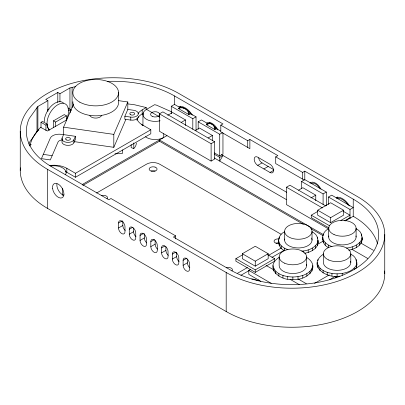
<?xml version="1.0" encoding="UTF-8"?>
<svg xmlns="http://www.w3.org/2000/svg" width="405" height="405" viewBox="0 0 405 405"><rect width="100%" height="100%" fill="white"/><g stroke="black" fill="none" stroke-linecap="round" stroke-linejoin="round"><path stroke-width="0.61" d="M207.623 123.849C211.182 122.199 215.187 125.818 214.782 129.524L216.442 128.618L220.786 131.129M28.917 144.2L29.297 142.535L37.883 130.572L38.92 129.975M278.534 240.049L279.207 243.005L281.181 245.759L284.33 248.128L284.33 250.614C276.625 247.207 276.625 235.371 284.33 231.964M306.868 257.504C321.884 267.654 305.709 281.055 292.871 279.501C280.037 281.055 263.858 267.654 278.873 257.504M278.534 242.534L278.802 241.35M304.641 253.287C309.633 252.34 314.862 250.108 317.449 245.491C318.477 240.079 318.062 234.682 312.326 231.964M311.992 271.031L311.992 268.545L312.665 265.589M317.449 245.491L318.122 242.534L318.122 240.049M322.603 236.991L323.281 239.947L325.255 242.706L328.404 245.071L328.404 247.561C320.699 244.154 320.699 232.318 328.404 228.911M339.932 276.124C326.86 279.085 306.858 265.857 323.089 254.345M322.603 239.476L323.008 237.705M348.715 250.234C353.702 249.288 358.931 247.055 361.518 242.438C362.546 237.021 362.136 231.63 356.395 228.911M355.55 268.788L356.208 267.867C357.235 262.455 356.825 257.059 351.084 254.345M361.518 242.438L362.197 239.476L362.197 236.991M356.344 267.28L356.881 264.91L356.881 262.425M63.58 134.617L75.401 136.318L75.401 139.305L73.923 142.717A6.09 3.518 0 0 1 66.541 145.279A6.09 3.518 0 0 1 62.107 141.016L62.107 138.029L63.58 134.617L63.58 127.16L73.578 104.004M73.923 142.717L73.923 139.73L75.401 136.318M74.12 141.608L113.81 147.319L113.81 134.389L127.808 101.974L118.508 100.637M138.338 116.62A6.09 3.518 0 0 1 130.774 120.093L124.861 119.242L124.861 116.26L127.808 109.436L127.808 101.974M113.81 147.319L125.808 119.536M47.886 111.405L47.886 100.678L37.883 106.454L29.297 118.417A86.791 50.109 0 0 0 51.764 166.819L108.829 199.766L110.98 198.521L175.583 235.821L175.583 238.869M301.74 251.216C307.694 250.66 314.3 248.468 317.449 243.005M273.076 265.589C274.438 274.474 285.292 276.817 292.871 277.015C299.887 276.792 308.159 275.071 311.992 268.545M346.386 248.118C352.142 247.44 358.491 245.263 361.518 239.947M317.292 262.425C318.654 271.309 329.508 273.653 337.087 273.851C344.103 273.628 352.375 271.912 356.208 265.381M75.679 86.569L69.949 87.941L59.945 93.717L57.793 92.472L45.735 99.433L47.886 100.678M47.456 109.957L49.071 109.026M40.996 127.6L40.996 122.31L42.5 121.439L47.456 124.3A16.139 9.32 -60 0 0 48.985 130.005M40.996 122.31L45.947 125.17L47.456 124.3M53.485 127.534L53.485 120.817L64.253 114.6L66.405 115.845L66.405 120.26M70.181 112.899A16.139 9.32 -60 0 0 70.283 111.122L71.285 110.54M53.485 120.817L55.637 122.062L66.405 115.845M66.835 119.824L47.456 131.012L40.606 127.352A83.749 48.352 0 0 0 29.909 146.119M29.605 145.294L31.231 144.357M138.065 113.557A18.271 10.55 0 0 1 142.206 109.876L146.23 107.553L146.23 109.826M160.081 120.776A12.18 7.032 0 0 1 145.086 118.336A12.18 7.032 0 0 1 146.514 109.38L154.629 104.692L156.532 105.148L171.695 111.866M143.714 112.985L142.206 113.856A18.271 10.55 0 0 0 136.951 120.214M171.274 113.729L171.274 106.272L174.504 104.409L179.952 107.553L178.337 108.484L188.978 114.625L190.593 113.694L196.04 116.837L196.04 130.516M159.433 113.856L162.876 111.866L214.559 141.704L214.559 159.109L211.111 161.099L159.433 131.26L159.433 113.856L211.111 143.694L214.559 141.704M178.337 108.484L180.427 107.462C185.029 107.35 188.679 110.98 191.17 114.478M167.721 115.283L172.565 112.489L185.49 119.946L185.49 125.545M179.131 108.211L181.567 107.467M180.827 107.897L182.766 107.689M182.432 107.882L184.007 108.125M49.759 165.498A18.271 10.55 0 0 1 66.835 168.313L75.451 173.284L150.817 129.767L150.817 133.746L75.451 177.263L66.835 172.287A18.271 10.55 0 0 0 65.311 171.502M183.926 108.17L186.538 109.583M186.457 109.633L187.449 110.778L187.783 110.585M188.978 114.625L188.244 112.175L188.983 111.75M188.821 113.805L190.117 113.056M181.182 122.437L185.49 119.946M171.274 106.272L192.81 118.705L196.04 116.837M82.24 184.533L166.971 135.614M82.878 185.404L159.433 141.208L303.264 224.248M198.192 129.271L198.192 121.814L201.422 119.946L207.937 123.707M195.18 130.516L199.483 128.031L212.407 135.488L212.407 140.459M212.681 124.583L216.123 128.112L214.782 129.524L206.322 124.644L208.256 123.571M206.322 124.644L208.96 123.434M208.094 123.935L209.719 123.439M209.228 123.722L210.519 123.586M210.296 123.717L211.349 123.874M96.593 193.008L146.64 164.111A9.138 5.275 0 0 1 159.565 164.111L281.136 234.303M214.169 126.578L214.66 126.294M214.554 127.661L215.419 127.165M220.806 125.17L247.723 140.712L249.875 139.467L249.875 148.665L220.806 131.883L220.806 125.17L222.958 123.925L174.504 95.955A86.791 50.109 0 0 0 107.482 81.385M214.787 128.881L216.123 128.112L216.756 129.119M208.099 137.973L212.407 135.488M198.192 121.814L219.728 134.247L222.421 132.693M214.341 152.893L219.728 156.001L222.958 154.138L222.958 133.002M219.728 157.368L222.958 155.505L219.728 161.099L219.728 157.368L214.285 154.229M118.518 223.013A4.566 2.638 60 0 1 121.748 221.15A4.566 2.638 60 0 1 124.978 226.744L124.978 231.716A4.566 2.638 60 0 1 121.748 233.584A4.566 2.638 60 0 1 118.518 227.985L118.518 223.013L122.285 220.836M118.518 227.985L122.826 225.499L122.826 221.15M129.286 229.23L132.516 227.367A4.566 2.638 60 0 1 135.746 232.961L135.746 237.932A4.566 2.638 60 0 1 132.516 239.795A4.566 2.638 60 0 1 129.286 234.201L129.286 229.23A4.566 2.638 60 0 1 132.516 227.367M129.286 234.201L133.589 231.716L133.589 227.985M257.737 165.387L270.008 172.474A5.027 2.901 60 0 0 273.562 170.424A5.027 2.901 60 0 0 270.008 164.268L257.737 157.186A5.027 2.901 60 0 0 254.183 159.236A5.027 2.901 60 0 0 257.737 165.387L262.04 162.901L273.805 169.695M304.246 180.058L275.714 163.585L275.714 156.872L277.87 155.631L249.875 139.467M140.049 235.447L143.284 233.584A4.566 2.638 60 0 1 146.514 239.178L146.514 244.149A4.566 2.638 60 0 1 143.284 246.012A4.566 2.638 60 0 1 140.049 240.418L140.049 235.447A4.566 2.638 60 0 1 143.284 233.584M140.049 240.418L144.357 237.932L144.357 233.584M263.873 168.931L268.181 166.445M270.008 172.474L273.78 170.297M150.817 241.663A4.566 2.638 60 0 1 154.047 239.795A4.566 2.638 60 0 1 157.277 245.395L157.277 250.366A4.566 2.638 60 0 1 154.047 252.229A4.566 2.638 60 0 1 150.817 246.635L150.817 241.663L154.589 239.487M150.817 246.635L155.125 244.149L155.125 240.418M175.583 235.821L173.431 237.062L230.496 270.008A86.791 50.109 0 0 0 353.236 270.008A86.791 50.109 0 0 0 353.236 199.144L304.788 171.168L302.631 172.414L275.714 156.872M161.585 247.88L164.815 246.012A4.566 2.638 60 0 1 168.045 251.606L168.045 256.583A4.566 2.638 60 0 1 164.815 258.446A4.566 2.638 60 0 1 161.585 252.852L161.585 247.88A4.566 2.638 60 0 1 164.815 246.012M161.585 252.852L165.893 250.366L165.893 246.635M328.916 229.114L286.482 204.616L286.482 187.206L289.929 185.217L325.833 205.948M172.353 254.097L175.583 252.229A4.566 2.638 60 0 1 178.813 257.823L178.813 262.799A4.566 2.638 60 0 1 175.583 264.662A4.566 2.638 60 0 1 172.353 259.068L172.353 254.097A4.566 2.638 60 0 1 175.583 252.229M301.558 188.325L301.558 181.491L304.788 179.623L326.319 192.056L326.319 205.735M172.353 259.068L176.661 256.583L176.661 252.229M298.541 190.193L302.849 187.707L315.768 195.164L315.768 200.758M183.121 260.314A4.566 2.638 60 0 1 186.351 258.446A4.566 2.638 60 0 1 189.581 264.04L189.581 269.016A4.566 2.638 60 0 1 186.351 270.879A4.566 2.638 60 0 1 183.121 265.285L183.121 260.314L186.887 258.137M183.121 265.285L187.424 262.799L187.424 259.068M310.924 197.964L315.768 195.164M301.558 181.491L323.089 193.919L326.319 192.056M328.475 197.027L331.705 195.164L353.236 207.598L350.006 209.461L328.475 197.027L328.475 204.49M242.337 253.722L255.256 246.26L268.181 253.722L268.181 258.694L255.256 266.156L242.337 258.694L242.337 253.722L255.256 261.179L268.181 253.722M317.707 210.21L330.627 202.748L343.546 210.21L343.546 215.182L330.627 222.639L317.707 215.182L317.707 210.21L330.627 217.667L343.546 210.21M267.639 254.654L274.641 258.694L274.641 261.179L255.256 272.373L235.877 261.179L235.877 258.694L242.337 254.963M329.012 227.924L311.248 217.667L311.248 215.182L317.707 211.451M237.654 273.188L247.445 267.538M268.662 255.287L281.171 248.062M260.835 281.323L248.797 274.362L248.797 270.383L250.411 269.452M240.914 275.284L249.075 270.57M271.927 257.383L284.437 250.158M235.877 258.694L255.256 269.882L274.641 258.694M340.858 220.467L350.006 215.182L343.01 211.142M344.625 220.776L350.006 217.667M345.161 220.963L353.236 216.3L353.236 199.144M317.1 244.625L323.089 241.167M314.528 283.404L329.24 274.914M329.548 279.708L334.935 276.6L336.55 277.531M335.775 277.354L337.957 276.099M310.984 183.521L311.622 183.247A9.138 5.275 60 0 1 319.484 187.788L319.803 188.295M179.374 107.664L180.427 107.462M336.57 198.425L337.628 198.217A13.704 7.913 60 0 1 347.318 203.811L348.371 205.234M114.995 153.789L122.325 153.601L122.325 149.87M127.808 109.436L133.721 110.287A6.09 3.518 0 0 1 138.156 114.549A6.09 3.518 0 0 1 130.774 117.111L124.861 116.26M63.58 127.16L113.81 134.389M63.575 134.652L61.358 134.333A9.138 5.275 0 0 0 50.281 138.176L41.442 158.644L50.306 159.924L58.042 142.008A4.566 2.638 0 0 1 62.395 140.008M43.284 154.381L52.149 155.657M146.23 107.553L134.809 104.824A83.749 48.352 0 0 0 128.107 103.953M155.085 171.082L154.128 170.854A3.959 2.283 0 0 0 151.126 171.082M136.323 143.071A18.883 10.9 0 0 1 133.792 148.524L131.154 147.643L131.154 144.534M211.294 123.91L212.19 124.3M328.404 245.071L331.989 246.66M284.33 248.128L287.914 249.718M286.482 187.206L322.39 207.937M146.514 109.38L159.97 117.151M221.322 154.563L286.786 192.355M143.264 114.468L142.18 113.845L142.206 109.876M214.285 157.955L286.279 199.523M360.399 242.813L373.44 250.346M311.248 215.182L329.548 225.747M150.817 129.767L142.206 124.796A18.271 10.55 0 0 1 136.951 118.437M141.699 124.75L142.768 125.368M351.925 249.333L367.755 258.476M323.499 234.687L159.433 139.963L159.433 141.208M310.924 228.668L322.952 235.614M67.827 107.963L71.295 109.963M68.298 109.978L70.283 111.122M298.126 278.969L306.337 283.708M266.08 265.437L274.256 270.16M290.056 279.283L299.325 284.634M258.506 279.941L259.6 280.574M47.456 169.305L226.187 272.494A92.882 53.627 0 0 0 357.544 272.494A92.882 53.627 0 0 0 357.544 196.658L178.813 93.464A92.882 53.627 0 0 0 47.456 93.464A92.882 53.627 0 0 0 47.456 169.305L47.456 208.342L226.187 311.536A92.882 53.627 0 0 0 329.508 322.638A92.882 53.627 0 0 0 384.639 270.986M248.797 270.383L271.234 283.358M187.449 110.778L188.244 112.175M361.923 238.297L362.197 239.476M356.613 263.726L356.881 264.91M317.717 240.757L318.122 242.534M312.397 266.89L312.665 268.075M384.75 234.576L384.75 273.613M361.518 234.034L361.518 235.897M359.544 242.706L359.544 245.192M356.395 245.071L356.395 247.561M356.208 259.468L356.208 261.331M356.106 228.288L356.106 236.991M354.228 268.14L354.228 269.381M352.299 246.888L352.299 249.374M350.791 253.722L350.791 262.425M350.006 209.461L350.006 218.786M342.21 273.466L342.21 275.329M337.087 273.851L337.087 276.342M331.963 273.466L331.963 275.952M330.627 217.667L330.627 222.639M328.698 228.288L328.698 236.991M327.189 272.322L327.189 274.808M325.255 242.706L325.255 245.192M323.382 253.722L323.382 262.425A13.704 7.913 0 0 0 337.983 270.317A13.704 7.913 0 0 0 350.674 261.392M323.281 234.034L323.281 235.275M323.281 239.947L323.281 242.438M323.089 193.919L323.089 204.49M323.089 270.505L323.089 272.99M319.945 268.14L319.945 270.626M317.966 259.468L317.966 260.709M317.966 265.381L317.966 267.867M317.449 237.087L317.449 238.332M315.47 245.759L315.47 248.245M312.326 248.128L312.326 250.614M312.032 231.341A13.704 7.913 0 0 1 291.473 238.196A13.704 7.913 0 0 1 291.473 224.492A13.704 7.913 0 0 1 312.032 231.341L312.032 240.049M310.012 271.299L310.012 273.785M308.225 249.946L308.225 252.431M306.868 273.669L306.868 276.154M306.575 256.881L306.575 265.589M304.788 171.168L304.788 179.754M303.451 251.085L303.451 252.33M302.768 275.486L302.768 277.972M302.631 172.414L302.631 179.126M297.994 276.625L297.994 279.111M292.871 277.015L292.871 279.501M287.747 276.625L287.747 279.111M284.624 231.341L284.624 240.049M282.974 275.486L282.974 277.972M281.181 245.759L281.181 248.245M279.207 237.087L279.207 238.955M279.207 243.005L279.207 245.491M279.167 256.881L279.167 265.589A13.704 7.913 0 0 0 293.767 273.481A13.704 7.913 0 0 0 306.458 264.556M278.873 273.669L278.873 276.154M275.729 271.299L275.729 273.785M273.75 268.545L273.75 271.031M255.256 261.179L255.256 266.156M255.256 269.882L255.256 272.373M247.723 140.712L247.723 147.425M226.187 272.494L226.187 311.536M219.728 134.247L219.728 156.001M211.111 143.694L211.111 161.099M192.81 118.705L192.81 129.271M174.504 95.955L174.504 104.53M163.736 133.721L163.736 137.477A12.18 7.032 0 0 1 145.461 136.789M142.945 114.352L142.945 125.621M133.792 142.93L133.792 148.524M130.774 117.111L130.774 120.093M118.533 92.456L118.533 102.399A22.842 13.188 0 0 1 95.099 115.815A22.842 13.188 0 0 1 72.91 101.716M75.451 173.284L75.451 177.263M72.08 87.429L72.08 107.836M69.949 87.941L69.949 109.583M66.835 168.313L66.835 172.287M62.527 188.401L62.527 195.286M59.945 93.717L59.945 101.918M57.793 92.472L57.793 102.571M55.637 122.062L55.637 126.476M45.947 125.17L45.947 130.461M37.883 106.454L37.883 130.572M36.997 107.684L36.997 131.802M20.25 131.387L20.25 170.424M47.39 126.39A15.228 8.794 -60 0 1 59.991 103.726A15.228 8.794 -60 0 1 66.207 120.062M49.699 130.04A15.228 8.794 -60 0 1 47.552 126.917M44.226 121.768A15.228 8.794 -60 0 1 51.531 105.776A15.228 8.794 -60 0 1 63.534 103.052M355.985 235.958A13.704 7.913 0 0 1 342.402 244.903A13.704 7.913 0 0 1 328.814 235.958M311.561 237.998A13.704 7.913 0 0 1 299.224 247.941A13.704 7.913 0 0 1 284.74 239.016M47.456 208.342A92.882 53.627 0 0 1 20.361 167.791M353.236 216.3A86.791 50.109 0 0 1 377.622 244.007M64.046 194.845A12.18 7.032 0 0 1 63.074 195.575M251.783 278.974A12.18 7.032 0 0 1 257.545 280.457M50.762 165.994A12.18 7.032 0 0 1 65.681 174.606M262.04 162.901A5.027 2.901 60 0 1 258.608 157.879M180.017 107.249A14.615 8.439 60 0 1 180.615 106.196M337.228 198.015A14.615 8.439 60 0 1 337.826 196.957M209.608 123.049A10.049 5.802 60 0 1 209.906 122.204M125.216 230.485A4.566 2.638 60 0 1 122.826 225.499M135.984 236.702A4.566 2.638 60 0 1 133.589 231.716M146.752 242.919A4.566 2.638 60 0 1 144.357 237.932M157.52 249.136A4.566 2.638 60 0 1 155.125 244.149M168.288 255.352A4.566 2.638 60 0 1 165.893 250.366M179.056 261.564A4.566 2.638 60 0 1 176.661 256.583M189.818 267.781A4.566 2.638 60 0 1 187.424 262.799M336.18 197.478A14.615 8.439 60 0 1 349.535 205.948M309.916 183.06A10.049 5.802 60 0 1 320.998 189.181M178.969 106.712A14.615 8.439 60 0 1 192.324 115.187M206.53 123.368A10.049 5.802 60 0 1 217.804 129.878M63.519 195.266A8.07 4.657 60 0 1 56.908 183.814M49.547 129.549A16.139 9.32 -60 0 1 48.646 129.585M73.923 139.73A6.09 3.518 0 0 1 66.541 142.292A6.09 3.518 0 0 1 62.107 138.029M101.604 115.415A6.09 3.518 0 0 1 98.83 117.582L97.372 117.946A6.09 3.518 0 0 1 91.464 117.096L90.472 116.377A6.09 3.518 0 0 1 89.839 115.536M101.594 195.701A3.959 2.283 0 0 1 106.373 196.06A3.959 2.283 0 0 1 107.001 198.82M279.025 243.4A3.959 2.283 0 0 1 274.043 241.193A3.959 2.283 0 0 1 279.025 238.985M226.491 267.806A3.959 2.283 0 0 1 231.27 268.171A3.959 2.283 0 0 1 231.903 270.93M276.023 243.192A3.959 2.283 0 0 1 279.025 242.965M155.085 167.103L154.128 166.875A3.959 2.283 0 0 0 149.202 169.482A3.959 2.283 0 0 0 155.373 170.956A3.959 2.283 0 0 0 155.085 167.103M284.528 263.159A13.704 7.913 0 0 0 306.458 257.914A13.704 7.913 0 0 0 287.626 249.576A13.704 7.913 0 0 0 284.528 263.159M334.059 234.566A13.704 7.913 0 0 0 355.985 229.321A13.704 7.913 0 0 0 337.157 220.978A13.704 7.913 0 0 0 334.059 234.566M328.744 260A13.704 7.913 0 0 0 350.674 254.755A13.704 7.913 0 0 0 331.842 246.412A13.704 7.913 0 0 0 328.744 260M152.842 116.635A4.566 2.638 0 0 0 159.691 114.352A4.566 2.638 0 0 0 152.842 112.069A4.566 2.638 0 0 0 152.842 116.635M52.604 188.588A8.07 4.657 60 0 0 61.889 197.853A8.07 4.657 60 0 0 60.173 185.622A8.07 4.657 60 0 0 52.604 188.588M130.557 114.711A2.435 1.407 0 0 0 134.612 114.038A2.435 1.407 0 0 0 131.574 112.347A2.435 1.407 0 0 0 130.557 114.711M66.324 139.892A2.435 1.407 0 0 0 70.379 139.219A2.435 1.407 0 0 0 67.341 137.528A2.435 1.407 0 0 0 66.324 139.892M79.831 102.171A22.842 13.188 0 0 0 117.855 95.874A22.842 13.188 0 0 0 89.399 80.008A22.842 13.188 0 0 0 79.831 102.171"/></g></svg>
